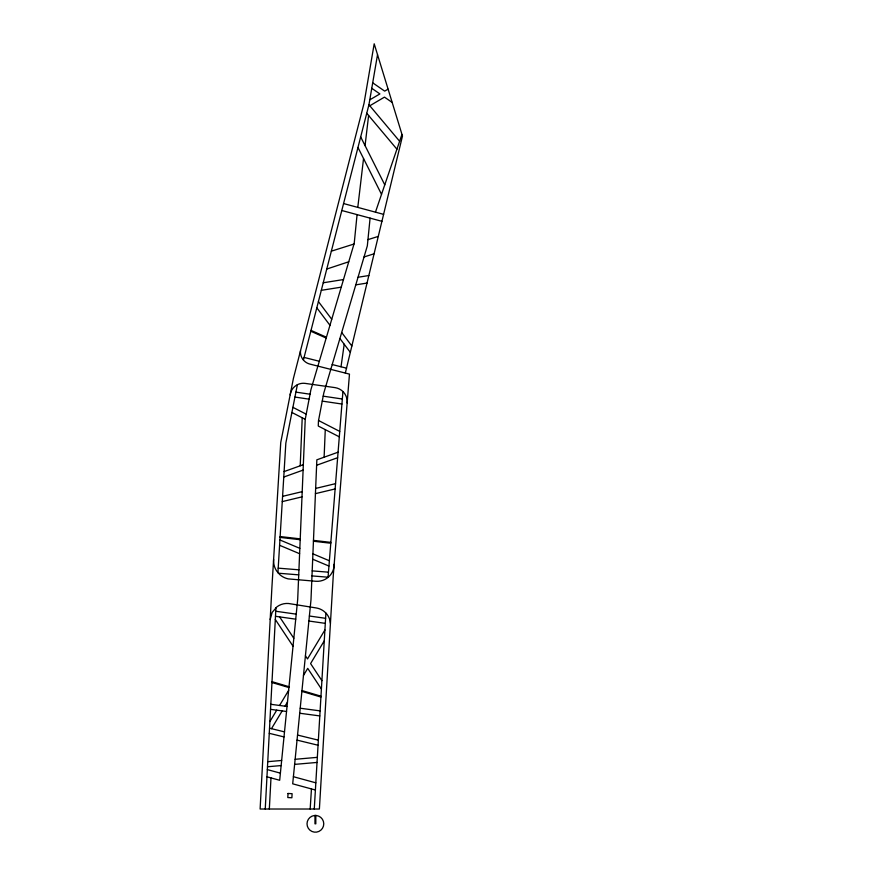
<?xml version="1.0" encoding="UTF-8"?>
<svg xmlns="http://www.w3.org/2000/svg" width="876" height="876" viewBox="0 0 876 876"><rect width="100%" height="100%" fill="white"/><g stroke="black" fill="none" stroke-linecap="round" stroke-linejoin="round"><path stroke-width="1.31" d="M300.216 465.791L302.22 417.786M357.079 214.62L354.222 243.265L310.87 389.831L305.231 419.33L297.698 599.37L279.685 780.275L266.95 776.804M324.12 457.206L325.27 429.634M265.242 809.019L275.94 607.703M269.337 809.019L270.991 777.899M300.512 350.739L300.435 352.152A12.527 12.527 0 0 0 302.603 358.985L303.731 360.408A12.527 12.527 0 0 0 309.885 364.077L349.469 374.118L333.263 575.718L319.39 809.019L260.117 809.019L271.889 587.654L280.747 442.479L293.405 378.454L364.022 103.324L374.194 43.8L402.478 136.043L345.33 373.066M314.265 809.019L325.916 613.112M328.051 577.35L342.932 391.528M277.922 572.696L285.839 443.136L297.369 384.75M334.194 564.199L333.581 568.842A17.016 17.016 0 0 1 328.752 576.78L326.934 578.259A17.016 17.016 0 0 1 315.809 581.27L288.226 578.894A18.549 18.549 0 0 1 279.696 574.536L276.553 570.867A18.549 18.549 0 0 1 273.619 559.337M310.17 809.019L311.451 788.937M370.088 218.124L367.329 245.838L323.802 392.974L318.47 420.863L318.262 426.032L339.297 436.839M357.791 207.393L363.54 158.545M365.062 145.624L368.61 115.49M270.191 619.485L272.162 612.401L276.958 606.816A16.94 16.94 0 0 1 291.007 603.893L316.258 607.955A16.929 16.929 0 0 1 324.459 611.711L326.102 613.288A16.929 16.929 0 0 1 329.573 619.135L330.438 623.318M341.016 366.781L344.213 344.224M377.523 54.684L368.938 104.748L303.414 360.003M375.454 212.156L401.92 134.499M269.885 721.561L276.739 710.162M279.564 705.465L288.642 690.354M324.919 629.964L307.509 658.938L305.428 655.795M271.483 728.679L282.171 710.896M284.996 706.187L287.47 702.07M303.479 675.429L307.717 668.366L321.404 689.018M324.273 640.805L310.586 663.581L321.897 680.652M369.803 105.777L384.476 97.116L392.109 102.415M369.803 99.831L379.888 93.929L371.774 88.301M388.057 89.144L384.673 91.126L372.716 82.826M326.759 269.052L348.747 261.771M284.098 471.584L303.337 464.674M338.059 452.202L316.849 459.823L310.98 599.918L292.694 783.823L315.393 790.01M283.769 477.048L303.107 470.105M316.619 465.255L337.621 457.71M331.358 251.171L353.992 244.032M367.942 239.641L378.29 236.389M364.044 256.953L374.085 253.788M282.587 496.342L302.209 491.644M315.645 488.425L335.53 483.661M282.269 501.598L301.99 496.878M315.426 493.648L335.114 488.939M323.244 282.773L343.491 279.553M358.032 277.254L368.851 275.535M321.306 290.328L341.235 287.164M355.787 284.853L367.033 283.068M318.054 745.235L297.041 740.121M267.76 761.682L281.656 760.467M295.135 759.295L317.342 757.357M267.487 766.763L281.152 765.569M294.621 764.387L317.035 762.438M278.196 568.152L298.935 569.816M312.195 570.878L328.423 572.181M278.404 573.222L298.727 574.853M311.987 575.915L328.062 577.207M280.134 536.561L300.227 538.86M313.477 540.382L330.821 542.375M280.079 537.404L300.194 539.715M313.444 541.237L330.745 543.23M270.804 704.293L287.032 706.461M300.216 708.224L320.101 710.885M270.542 709.341L286.54 711.476M299.712 713.239L319.806 715.922M275.754 611.251L296.23 614.153M309.381 616.014L325.609 618.314M275.48 616.299L295.727 619.168M308.889 621.029L325.314 623.362M295.913 392.12L310.027 394.211M323.189 396.16L342.341 399.007M294.938 397.058L309.086 399.16M322.248 401.109L341.936 404.033M269.534 728.208L284.503 731.865M297.544 735.063L318.36 740.154M269.26 733.322L283.999 736.924M304.082 357.419L319.313 361.273M332.212 364.547L346.567 368.183M343.567 203.56L383.6 214.357M341.793 210.503L381.914 221.321M267.333 769.599L280.397 773.158M293.405 776.705L315.82 782.826M272.009 681.67L289.003 686.707M301.968 690.551L320.977 696.19M271.965 682.524L288.916 687.55M301.892 691.394L320.923 697.044M279.926 539.966L299.833 548.343M312.907 553.84L329.343 560.75M279.597 545.288L299.614 553.709M312.688 559.206L328.916 566.038M311.013 330.394L326.43 337.227M310.805 331.227L326.19 338.048M292.912 407.34L306.217 414.184M318.546 420.513L339.735 431.408M291.894 412.476L305.231 419.33M368.938 104.748L399.609 141.266M366.748 113.278L396.916 149.194M318.415 301.574L331.741 319.28M341.695 332.508L351.856 346.02M316.816 307.815L329.956 325.292M339.91 338.519L350.323 352.36M279.641 616.89L293.821 638.286M275.316 619.474L293.033 646.214M360.682 136.908L384.761 184.836M357.977 147.464L381.52 194.341M315.809 815.479L315.809 823.823L314.977 823.823L314.977 815.479M290.164 394.868A13.37 13.37 0 0 1 296.8 385.024L298.387 384.257A13.37 13.37 0 0 1 305.286 383.403L334.982 387.619A14.213 14.213 0 0 1 347.148 402.971M288.018 793.47L287.799 797.554L291.883 797.773L292.102 793.689L288.018 793.47M315.393 815.457L314.298 815.523A8.377 8.377 0 0 0 308.33 828.324A8.377 8.377 0 0 0 322.456 828.324A8.377 8.377 0 0 0 316.488 815.523L315.393 815.457"/></g></svg>
